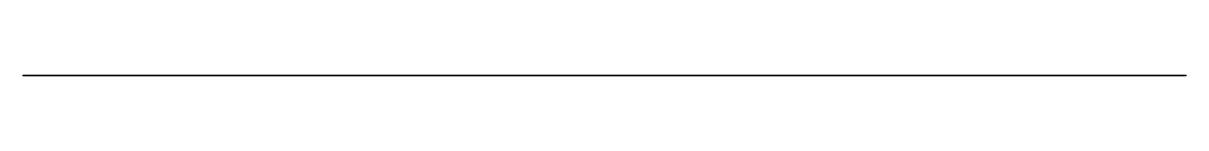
# Model space of a CAD drawing. Header units: centimetres. Extents: x -2.5 to 18.5, y 0 to 0.
import ezdxf

# ---------------------------------------------------------------- set-up
doc = ezdxf.new("R2010")
doc.units = ezdxf.units.CM
doc.header["$MEASUREMENT"] = 0
doc.layers.add('Untitled v2_Sketch1', color=7, linetype='Continuous')

msp = doc.modelspace()

# ---------------------------------------------------------------- linework, layer by layer
at = {"layer": 'Untitled v2_Sketch1'}
for p, q in [((-2.548, 0, -25.466), (-2.548, 0, 3.134)), ((18.252, 0, -25.666), (-2.348, 0, -25.666)), ((-2.348, 0, 3.334), (18.252, 0, 3.334)), ((18.452, 0, 3.134), (18.452, 0, -25.466))]:
    msp.add_line(p, q, dxfattribs=at)
at = {"layer": 'Untitled v2_Sketch1', "extrusion": (0, 1, 0)}
for centre, start, end in [((2.348, 3.134), 0, 90), ((2.348, -25.466), 270, 0), ((-18.252, 3.134), 90, 180), ((-18.252, -25.466), 180, 270)]:
    msp.add_arc(centre, 0.2, start, end, dxfattribs=at)
at = {"layer": 'Untitled v2_Sketch1'}
for p in [(-2.548, 0, -25.666), (-2.548, 0, 3.334), (0, 0), (18.452, 0, 3.334)]:
    msp.add_point(p, dxfattribs=at)

doc.saveas('drawing.dxf')
